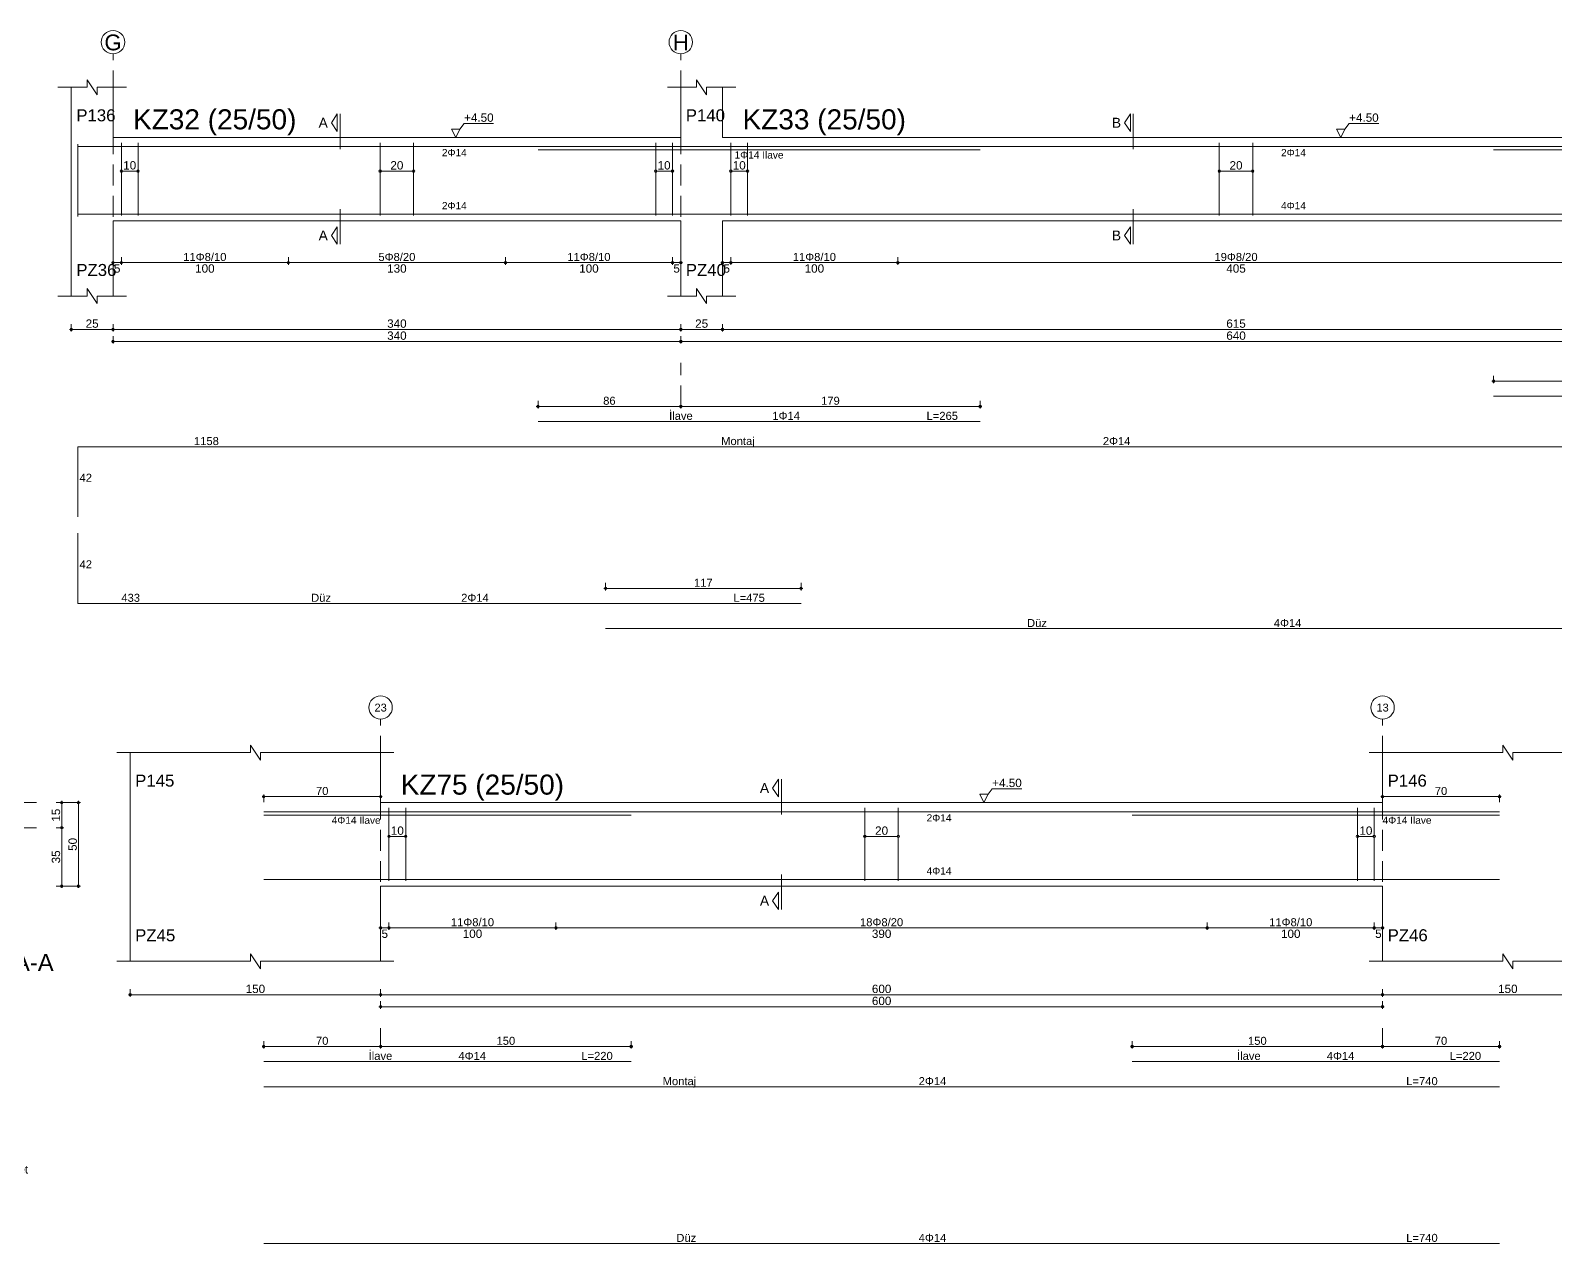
# Model space of a CAD drawing. Header units: millimetres. Extents: x 23801 to 80069, y 9628 to 14137.
# Drawn here: x 35159 to 36529, y 10528 to 11618 of the extents above; entities that cross this region are included whole.
import ezdxf

# ---------------------------------------------------------------- set-up
doc = ezdxf.new("R2010")
doc.units = ezdxf.units.MM
doc.linetypes.add('DASHDOT2', pattern=[12.7, 6.35, -3.175, 0, -3.175])
doc.linetypes.add('DASHED4', pattern=[18.75, 12.5, -6.25])
doc.layers.add('aks', color=251, linetype='DASHDOT2', lineweight=35)
for name, color, linetype in [('Donatı Topl. Uzun. Yazısı', 7, 'Continuous'), ('Donatı Uz. Yazısı', 7, 'Continuous'), ('Donatı Yazısı', 7, 'Continuous'), ('Donatı Çizgisi', 7, 'Continuous'), ('Kiriş', 7, 'Continuous'), ('Standart', 7, 'Continuous'), ('Ölçülendirme', 7, 'Continuous')]:
    doc.layers.add(name, color=color, linetype=linetype)
doc.styles.add('arial_1_18', font='arial.ttf', dxfattribs={"height": 0.2})

# ---------------------------------------------------------------- blocks, each defined once
blk = doc.blocks.new('IDE1071Entity7294')
at = {"layer": 'aks', "color": 30, "linetype": 'DASHED4', "lineweight": 5}
for points in [[(19695.48, 2047), (19695.48, 2182)], [(20035.48, 2047), (20035.48, 2182)], [(20035.48, 1970.9), (20035.48, 1997)]]:
    blk.add_lwpolyline(points, dxfattribs=at)
at = {"layer": 'aks', "color": 1, "linetype": 'Continuous', "lineweight": 5}
for centre in [(19695.48, 2189), (20035.48, 2189)]:
    blk.add_circle(centre, 7, dxfattribs=at)
at = {"layer": 'Donatı Çizgisi', "color": 5, "linetype": 'Continuous', "lineweight": 5}
for points in [[(19674.48, 2084.6), (19674.48, 2128)], [(19700.48, 2085.2), (19700.48, 2128.8)], [(19710.48, 2085.2), (19710.48, 2128.8)], [(19855.48, 2085.2), (19855.48, 2128.8)], [(19875.48, 2085.2), (19875.48, 2128.8)], [(20020.48, 2085.2), (20020.48, 2128.8)], [(20030.48, 2085.2), (20030.48, 2128.8)], [(20065.48, 2085.2), (20065.48, 2128.8)], [(20075.48, 2085.2), (20075.48, 2128.8)], [(20357.98, 2085.2), (20357.98, 2128.8)], [(20377.98, 2085.2), (20377.98, 2128.8)], [(19674.48, 2126.6), (21491.48, 2126.6)], [(19949.98, 2124.6), (20214.73, 2124.6)], [(20522.23, 2124.6), (20787.48, 2124.6)], [(19674.48, 2086), (21491.48, 2086)], [(20522.23, 1977), (20787.48, 1977)], [(19949.98, 1961.9), (20214.73, 1961.9)], [(19674.48, 1904.8), (19674.48, 1946.8)], [(19674.48, 1946.8), (20832.48, 1946.8)], [(19674.48, 1852.95), (19674.48, 1894.95)], [(19674.48, 1852.95), (20107.48, 1852.95)], [(19990.48, 1837.85), (20745.48, 1837.85)]]:
    blk.add_lwpolyline(points, dxfattribs=at)
at = {"layer": 'Kiriş', "color": 1, "linetype": 'Continuous', "lineweight": 5}
for points in [[(19679.98, 2162), (19679.98, 2166.5)], [(19685.98, 2157.5), (19679.98, 2166.5)], [(20044.98, 2162), (20044.98, 2166.5)], [(20050.98, 2157.5), (20044.98, 2166.5)], [(19662.48, 2162), (19679.98, 2162)], [(19670.48, 2037), (19670.48, 2162)], [(19685.98, 2157.5), (19685.98, 2162)], [(19685.98, 2162), (19703.48, 2162)], [(19695.48, 2132), (19695.48, 2162)], [(20027.48, 2162), (20044.98, 2162)], [(20035.48, 2132), (20035.48, 2162)], [(20050.98, 2162), (20068.48, 2162)], [(20050.98, 2157.5), (20050.98, 2162)], [(20060.48, 2132), (20060.48, 2162)], [(19695.48, 2132), (20035.48, 2132)], [(20060.48, 2132), (20675.48, 2132)], [(19695.48, 2082), (20035.48, 2082)], [(19695.48, 2037), (19695.48, 2082)], [(20035.48, 2037), (20035.48, 2082)], [(20060.48, 2082), (20675.48, 2082)], [(20060.48, 2037), (20060.48, 2082)], [(19662.48, 2037), (19679.98, 2037)], [(19685.98, 2032.5), (19679.98, 2041.5)], [(19679.98, 2037), (19679.98, 2041.5)], [(19685.98, 2037), (19703.48, 2037)], [(19685.98, 2032.5), (19685.98, 2037)], [(20027.48, 2037), (20044.98, 2037)], [(20050.98, 2032.5), (20044.98, 2041.5)], [(20044.98, 2037), (20044.98, 2041.5)], [(20050.98, 2037), (20068.48, 2037)], [(20050.98, 2032.5), (20050.98, 2037)]]:
    blk.add_lwpolyline(points, dxfattribs=at)
at = {"layer": 'Ölçülendirme', "color": 1, "linetype": 'Continuous', "lineweight": 5}
for points in [[(19826.23, 2140.75), (19829.73, 2146)], [(19829.73, 2135.5), (19826.23, 2140.75)], [(19829.73, 2135.5), (19829.73, 2146)], [(19831.48, 2125), (19831.48, 2146)], [(19900.73, 2132), (19898.23, 2137)], [(19898.23, 2137), (19903.23, 2137)], [(19903.23, 2137), (19900.73, 2132)], [(19903.23, 2137), (19905.73, 2140.33)], [(19905.73, 2140.33), (19923.41, 2140.33)], [(20301.23, 2140.75), (20304.73, 2146)], [(20304.73, 2135.5), (20301.23, 2140.75)], [(20304.73, 2135.5), (20304.73, 2146)], [(20306.48, 2125), (20306.48, 2146)], [(20430.73, 2132), (20428.23, 2137)], [(20428.23, 2137), (20433.23, 2137)], [(20433.23, 2137), (20430.73, 2132)], [(20433.23, 2137), (20435.73, 2140.33)], [(20435.73, 2140.33), (20453.41, 2140.33)], [(19900.73, 2132), (19900.73, 2132)], [(20430.73, 2132), (20430.73, 2132)], [(19700.48, 2111.8), (19710.48, 2111.8)], [(19855.48, 2111.8), (19875.48, 2111.8)], [(20020.48, 2111.8), (20030.48, 2111.8)], [(20065.48, 2111.8), (20075.48, 2111.8)], [(20357.98, 2111.8), (20377.98, 2111.8)], [(19831.48, 2068), (19831.48, 2089)], [(20306.48, 2068), (20306.48, 2089)], [(19826.23, 2073.25), (19829.73, 2078.5)], [(19829.73, 2068), (19826.23, 2073.25)], [(19829.73, 2068), (19829.73, 2078.5)], [(20301.23, 2073.25), (20304.73, 2078.5)], [(20304.73, 2068), (20301.23, 2073.25)], [(20304.73, 2068), (20304.73, 2078.5)], [(19694.48, 2057), (20036.48, 2057)], [(19695.48, 2055.75), (19695.48, 2060.25)], [(19700.48, 2055.75), (19700.48, 2060.25)], [(19800.48, 2055.75), (19800.48, 2060.25)], [(19930.48, 2055.75), (19930.48, 2060.25)], [(20030.48, 2055.75), (20030.48, 2060.25)], [(20035.48, 2055.75), (20035.48, 2060.25)], [(20059.48, 2057), (20676.48, 2057)], [(20060.48, 2055.75), (20060.48, 2060.25)], [(20065.48, 2055.75), (20065.48, 2060.25)], [(20165.48, 2055.75), (20165.48, 2060.25)], [(19670.48, 2015.75), (19670.48, 2020.25)], [(19695.48, 2015.75), (19695.48, 2020.25)], [(20035.48, 2015.75), (20035.48, 2020.25)], [(20060.48, 2015.75), (20060.48, 2020.25)], [(19669.48, 2017), (21496.48, 2017)], [(19694.48, 2009.8), (21496.48, 2009.8)], [(19695.48, 2008.55), (19695.48, 2013.05)], [(20035.48, 2008.55), (20035.48, 2013.05)], [(20521.23, 1986), (20676.48, 1986)], [(20522.23, 1984.75), (20522.23, 1989.25)], [(19949.98, 1969.65), (19949.98, 1974.15)], [(20035.48, 1969.65), (20035.48, 1974.15)], [(20035.48, 1969.65), (20035.48, 1974.15)], [(20214.73, 1969.65), (20214.73, 1974.15)], [(19948.98, 1970.9), (20036.48, 1970.9)], [(20034.48, 1970.9), (20215.73, 1970.9)], [(19990.48, 1860.7), (19990.48, 1865.2)], [(20107.48, 1860.7), (20107.48, 1865.2)], [(19989.48, 1861.95), (20108.48, 1861.95)]]:
    blk.add_lwpolyline(points, dxfattribs=at)
for centre in [(19700.48, 2111.8), (19710.48, 2111.8), (19855.48, 2111.8), (19875.48, 2111.8), (20020.48, 2111.8), (20030.48, 2111.8), (20065.48, 2111.8), (20075.48, 2111.8), (20357.98, 2111.8), (20377.98, 2111.8), (19695.48, 2057), (19700.48, 2057), (19700.48, 2057), (19800.48, 2057), (19800.48, 2057), (19930.48, 2057), (19930.48, 2057), (20030.48, 2057), (20030.48, 2057), (20035.48, 2057), (20060.48, 2057), (20065.48, 2057), (20065.48, 2057), (20165.48, 2057), (20165.48, 2057), (19670.48, 2017), (19695.48, 2017), (19695.48, 2017), (19695.48, 2009.8), (20035.48, 2017), (20035.48, 2017), (20035.48, 2009.8), (20035.48, 2009.8), (20060.48, 2017), (20060.48, 2017), (20522.23, 1986), (19949.98, 1970.9), (20035.48, 1970.9), (20035.48, 1970.9), (20214.73, 1970.9), (19990.48, 1861.95), (20107.48, 1861.95)]:
    blk.add_circle(centre, 0.75, dxfattribs=at)
at = {"layer": 'aks', "color": 1, "linetype": 'Continuous', "lineweight": 5, "style": 'arial_1_18'}
for s, p in [('G', (19690.35, 2184.12)), ('H', (20030.72, 2184.12))]:
    blk.add_text(s, height=9.45, dxfattribs=at).set_placement(p)
at = {"layer": 'Donatı Topl. Uzun. Yazısı', "color": 1, "linetype": 'Continuous', "lineweight": 5, "style": 'arial_1_18'}
for s, p in [('L=265', (20182.66, 1962.86)), ('L=475', (20067, 1853.91))]:
    blk.add_text(s, height=4.8, dxfattribs=at).set_placement(p)
at = {"layer": 'Donatı Uz. Yazısı', "color": 1, "linetype": 'Continuous', "lineweight": 5, "style": 'arial_1_18'}
for s, p in [('1158', (19743.96, 1947.76)), ('42', (19675.44, 1925.8)), ('42', (19675.44, 1873.95)), ('433', (19700.46, 1853.91))]:
    blk.add_text(s, height=4.8, dxfattribs=at).set_placement(p)
at = {"layer": 'Donatı Yazısı', "color": 5, "linetype": 'Continuous', "lineweight": 5, "style": 'arial_1_18'}
for s, p in [('2Φ14', (19892.44, 2120.72)), ('2Φ14', (20394.94, 2120.72)), ('2Φ14', (19892.44, 2088.96)), ('4Φ14', (20394.94, 2088.96))]:
    blk.add_text(s, height=4.32, rotation=360, dxfattribs=at).set_placement(p)
for s, height, p in [('1Φ14 İlave', 4.32, (20067.7, 2119.32)), ('1Φ14', 4.8, (20090.3, 1962.86)), ('2Φ14', 4.8, (20288.22, 1947.76)), ('2Φ14', 4.8, (19903.97, 1853.91)), ('4Φ14', 4.8, (20390.63, 1838.81))]:
    blk.add_text(s, height=height, dxfattribs=at).set_placement(p)
at = {"layer": 'Donatı Yazısı', "color": 1, "linetype": 'Continuous', "lineweight": 5, "style": 'arial_1_18'}
for s, p in [('İlave', (20028.48, 1962.86)), ('Montaj', (20059.65, 1947.76)), ('Düz', (19814.11, 1853.91)), ('Düz', (20242.81, 1838.81))]:
    blk.add_text(s, height=4.8, dxfattribs=at).set_placement(p)
at = {"layer": 'Kiriş', "color": 1, "linetype": 'Continuous', "lineweight": 5, "style": 'arial_1_18'}
for s, height, p in [('P136', 7.2, (19673.48, 2141.6)), ('KZ32 (25/50)', 12, (19707.48, 2136.8)), ('P140', 7.2, (20038.48, 2141.6)), ('KZ33 (25/50)', 12, (20072.48, 2136.8)), ('PZ36', 7.2, (19673.48, 2049)), ('PZ40', 7.2, (20038.48, 2049))]:
    blk.add_text(s, height=height, dxfattribs=at).set_placement(p)
at = {"layer": 'Ölçülendirme', "color": 1, "linetype": 'Continuous', "lineweight": 5, "style": 'arial_1_18'}
for s, height, p in [('+4.50', 5, (19905.73, 2141.33)), ('+4.50', 5, (20435.73, 2141.33)), ('A', 5.95, (19818.59, 2137.78)), ('B', 5.95, (20293.59, 2137.78)), ('A', 5.95, (19818.59, 2070.28)), ('B', 5.95, (20293.59, 2070.28)), ('5', 5, (19696.04, 2051)), ('100', 5, (19744.66, 2051)), ('130', 5, (19859.66, 2051)), ('100', 5, (19974.66, 2051)), ('5', 5, (20031.04, 2051)), ('5', 5, (20061.04, 2051)), ('100', 5, (20109.66, 2051)), ('405', 5, (20362.16, 2051)), ('25', 5, (19679.1, 2018)), ('340', 5, (19859.66, 2018)), ('25', 5, (20044.1, 2018)), ('615', 5, (20362.16, 2018)), ('340', 5, (19859.66, 2010.8)), ('640', 5, (20362.16, 2010.8))]:
    blk.add_text(s, height=height, dxfattribs=at).set_placement(p)
for s, p in [('10', (19701.6, 2112.76)), ('20', (19861.6, 2112.76)), ('10', (20021.6, 2112.76)), ('10', (20066.6, 2112.76)), ('20', (20364.1, 2112.76))]:
    blk.add_text(s, height=5, rotation=360, dxfattribs=at).set_placement(p)
at = {"layer": 'Ölçülendirme', "color": 5, "linetype": 'Continuous', "lineweight": 5, "style": 'arial_1_18'}
for s, p in [('11Φ8/10', (19737.55, 2058)), ('5Φ8/20', (19854.42, 2058)), ('11Φ8/10', (19967.55, 2058)), ('11Φ8/10', (20102.55, 2058)), ('19Φ8/20', (20355.05, 2058)), ('86', (19989, 1971.9)), ('179', (20119.51, 1971.9)), ('117', (20043.39, 1862.95))]:
    blk.add_text(s, height=4.8, dxfattribs=at).set_placement(p)
blk = doc.blocks.new('IDE1071Entity7324')
at = {"layer": 'aks', "color": 30, "linetype": 'DASHED4', "lineweight": 5}
for points in [[(18757.46, 1648.65), (18757.46, 1783.65)], [(19062.46, 1648.65), (19062.46, 1783.65)], [(19062.46, 1587.65), (19062.46, 1598.65)]]:
    blk.add_lwpolyline(points, dxfattribs=at)
at = {"layer": 'aks', "color": 1, "linetype": 'Continuous', "lineweight": 5}
for centre in [(18757.46, 1790.65), (19062.46, 1790.65)]:
    blk.add_circle(centre, 7, dxfattribs=at)
at = {"layer": 'Donatı Çizgisi', "color": 5, "linetype": 'Continuous', "lineweight": 5}
for points in [[(18687.46, 1728.25), (19132.46, 1728.25)], [(18762.46, 1686.85), (18762.46, 1730.45)], [(18772.46, 1686.85), (18772.46, 1730.45)], [(18899.96, 1686.85), (18899.96, 1730.45)], [(18919.96, 1686.85), (18919.96, 1730.45)], [(18986.71, 1726.25), (19131.96, 1726.25)], [(19047.46, 1686.85), (19047.46, 1730.45)], [(19057.46, 1686.85), (19057.46, 1730.45)], [(19272.79, 1686.15), (19272.79, 1729.75)], [(19272.79, 1729.75), (19292.79, 1729.75)], [(19292.79, 1686.15), (19292.79, 1729.75)], [(18687.46, 1687.65), (19132.46, 1687.65)], [(19272.79, 1686.15), (19292.79, 1686.15)], [(19273.46, 1580.39), (19288.47, 1585.86)], [(19285.9, 1580.54), (19289.54, 1584.18)], [(18986.71, 1578.65), (19131.96, 1578.65)], [(19272.79, 1537.57), (19272.79, 1579.44)], [(19287.28, 1574.63), (19291.05, 1578.41)], [(19292.79, 1537.57), (19292.79, 1577.69)], [(18687.46, 1563.55), (19132.46, 1563.55)], [(19273.81, 1536.55), (19291.77, 1536.55)], [(18687.46, 1469.7), (19132.46, 1469.7)]]:
    blk.add_lwpolyline(points, dxfattribs=at)
for centre in [(19273.79, 1728.75), (19291.79, 1728.75), (19273.79, 1687.15), (19291.79, 1687.15)]:
    blk.add_circle(centre, 1, dxfattribs=at)
for centre, start, end in [((19273.81, 1579.44), 110, 180), ((19288.82, 1584.9), 315, 110), ((19291.77, 1577.69), 0, 135), ((19273.81, 1537.57), 180, 270), ((19291.77, 1537.57), 270, 0)]:
    blk.add_arc(centre, 1.02, start, end, dxfattribs=at)
at = {"layer": 'Kiriş', "color": 1, "linetype": 'Continuous', "lineweight": 5}
for points in [[(18599.46, 1763.65), (18679.46, 1763.65)], [(18607.46, 1638.65), (18607.46, 1763.65)], [(18679.46, 1763.65), (18679.46, 1768.15)], [(18685.46, 1759.15), (18679.46, 1768.15)], [(18685.46, 1759.15), (18685.46, 1763.65)], [(18685.46, 1763.65), (18765.46, 1763.65)], [(18757.46, 1733.65), (18757.46, 1763.65)], [(19054.46, 1763.65), (19134.46, 1763.65)], [(19062.46, 1733.65), (19062.46, 1763.65)], [(19134.46, 1763.65), (19134.46, 1768.15)], [(19140.46, 1759.15), (19134.46, 1768.15)], [(19140.46, 1763.65), (19220.46, 1763.65)], [(19140.46, 1759.15), (19140.46, 1763.65)], [(19212.46, 1638.65), (19212.46, 1763.65)], [(18757.46, 1733.65), (19062.46, 1733.65)], [(19255.29, 1733.65), (19310.29, 1733.65)], [(19255.29, 1718.65), (19270.29, 1718.65)], [(19270.29, 1683.65), (19270.29, 1718.65)], [(19295.29, 1718.65), (19310.29, 1718.65)], [(19295.29, 1683.65), (19295.29, 1718.65)], [(18757.46, 1683.65), (19062.46, 1683.65)], [(18757.46, 1638.65), (18757.46, 1683.65)], [(19062.46, 1638.65), (19062.46, 1683.65)], [(19270.29, 1683.65), (19295.29, 1683.65)], [(18599.46, 1638.65), (18679.46, 1638.65)], [(18685.46, 1634.15), (18679.46, 1643.15)], [(18679.46, 1638.65), (18679.46, 1643.15)], [(18685.46, 1638.65), (18765.46, 1638.65)], [(18685.46, 1634.15), (18685.46, 1638.65)], [(19054.46, 1638.65), (19134.46, 1638.65)], [(19140.46, 1634.15), (19134.46, 1643.15)], [(19134.46, 1638.65), (19134.46, 1643.15)], [(19140.46, 1638.65), (19220.46, 1638.65)], [(19140.46, 1634.15), (19140.46, 1638.65)]]:
    blk.add_lwpolyline(points, dxfattribs=at)
at = {"layer": 'Ölçülendirme', "color": 1, "linetype": 'Continuous', "lineweight": 5}
for points in [[(18874.21, 1742.4), (18877.71, 1747.65)], [(18877.71, 1737.15), (18877.71, 1747.65)], [(18879.46, 1726.65), (18879.46, 1747.65)], [(18686.46, 1737.25), (18758.46, 1737.25)], [(18687.46, 1734), (18687.46, 1738.5)], [(18757.46, 1734), (18757.46, 1738.5)], [(18877.71, 1737.15), (18874.21, 1742.4)], [(18941.71, 1733.65), (18939.21, 1738.65)], [(18939.21, 1738.65), (18944.21, 1738.65)], [(18944.21, 1738.65), (18941.71, 1733.65)], [(18944.21, 1738.65), (18946.71, 1741.98)], [(18946.71, 1741.98), (18964.38, 1741.98)], [(19061.46, 1737.25), (19133.46, 1737.25)], [(19062.46, 1734), (19062.46, 1738.5)], [(19132.46, 1734), (19132.46, 1738.5)], [(19253.79, 1743.75), (19291.79, 1743.75)], [(19273.79, 1728.75), (19273.79, 1743.75)], [(19291.79, 1728.75), (19291.79, 1743.75)], [(18941.71, 1733.65), (18941.71, 1733.65)], [(19322.04, 1733.65), (19336.54, 1733.65)], [(19325.29, 1682.65), (19325.29, 1734.65)], [(19335.29, 1682.65), (19335.29, 1734.65)], [(19322.04, 1718.65), (19326.54, 1718.65)], [(18762.46, 1713.45), (18772.46, 1713.45)], [(18899.96, 1713.45), (18919.96, 1713.45)], [(19047.46, 1713.45), (19057.46, 1713.45)], [(18879.46, 1669.65), (18879.46, 1690.65)], [(19273.79, 1672.15), (19273.79, 1687.15)], [(19291.79, 1672.15), (19291.79, 1687.15)], [(19322.04, 1683.65), (19336.54, 1683.65)], [(18874.21, 1674.9), (18877.71, 1680.15)], [(18877.71, 1669.65), (18874.21, 1674.9)], [(18877.71, 1669.65), (18877.71, 1680.15)], [(19253.79, 1672.15), (19291.79, 1672.15)], [(18756.46, 1658.65), (19063.46, 1658.65)], [(18757.46, 1657.4), (18757.46, 1661.9)], [(18762.46, 1657.4), (18762.46, 1661.9)], [(18862.46, 1657.4), (18862.46, 1661.9)], [(18957.46, 1657.4), (18957.46, 1661.9)], [(19057.46, 1657.4), (19057.46, 1661.9)], [(19062.46, 1657.4), (19062.46, 1661.9)], [(19269.29, 1658.65), (19296.29, 1658.65)], [(19270.29, 1657.4), (19270.29, 1661.9)], [(19295.29, 1657.4), (19295.29, 1661.9)], [(18606.46, 1618.65), (19213.46, 1618.65)], [(18607.46, 1617.4), (18607.46, 1621.9)], [(18757.46, 1617.4), (18757.46, 1621.9)], [(19062.46, 1617.4), (19062.46, 1621.9)], [(19212.46, 1617.4), (19212.46, 1621.9)], [(18756.46, 1611.45), (19063.46, 1611.45)], [(18757.46, 1610.2), (18757.46, 1614.7)], [(19062.46, 1610.2), (19062.46, 1614.7)], [(18986.71, 1586.4), (18986.71, 1590.9)], [(19062.46, 1586.4), (19062.46, 1590.9)], [(19062.46, 1586.4), (19062.46, 1590.9)], [(19131.96, 1586.4), (19131.96, 1590.9)], [(18985.71, 1587.65), (19063.46, 1587.65)], [(19061.46, 1587.65), (19132.96, 1587.65)]]:
    blk.add_lwpolyline(points, dxfattribs=at)
for centre in [(18687.46, 1737.25), (18757.46, 1737.25), (19062.46, 1737.25), (19132.46, 1737.25), (19325.29, 1733.65), (19335.29, 1733.65), (19325.29, 1718.65), (18762.46, 1713.45), (18772.46, 1713.45), (18899.96, 1713.45), (18919.96, 1713.45), (19047.46, 1713.45), (19057.46, 1713.45), (19325.29, 1683.65), (19335.29, 1683.65), (18757.46, 1658.65), (18762.46, 1658.65), (18762.46, 1658.65), (18862.46, 1658.65), (18862.46, 1658.65), (18957.46, 1658.65), (18957.46, 1658.65), (19057.46, 1658.65), (19057.46, 1658.65), (19062.46, 1658.65), (19270.29, 1658.65), (19295.29, 1658.65), (18607.46, 1618.65), (18757.46, 1618.65), (18757.46, 1618.65), (19062.46, 1618.65), (19062.46, 1618.65), (19212.46, 1618.65), (18757.46, 1611.45), (19062.46, 1611.45), (18986.71, 1587.65), (19062.46, 1587.65), (19062.46, 1587.65), (19131.96, 1587.65)]:
    blk.add_circle(centre, 0.75, dxfattribs=at)
at = {"layer": 'aks', "color": 1, "linetype": 'Continuous', "lineweight": 5, "style": 'arial_1_18'}
for s, p in [('27', (18753.79, 1788.21)), ('26', (19058.79, 1788.21))]:
    blk.add_text(s, height=4.725, dxfattribs=at).set_placement(p)
at = {"layer": 'Donatı Topl. Uzun. Yazısı', "color": 1, "linetype": 'Continuous', "lineweight": 5, "style": 'arial_1_18'}
for s, p in [('L=145', (19105.86, 1579.61)), ('L=445', (19091.38, 1564.51)), ('L=154', (19273.38, 1523.11)), ('L=445', (19091.38, 1470.66))]:
    blk.add_text(s, height=4.8, dxfattribs=at).set_placement(p)
at = {"layer": 'Donatı Uz. Yazısı', "color": 1, "linetype": 'Continuous', "lineweight": 5, "style": 'arial_1_18'}
for s, p in [('13', (19292.79, 1580.15)), ('44', (19264.37, 1545.27)), ('20', (19279.06, 1537.51))]:
    blk.add_text(s, height=4.8, dxfattribs=at).set_placement(p)
at = {"layer": 'Donatı Yazısı', "color": 5, "linetype": 'Continuous', "lineweight": 5, "style": 'arial_1_18'}
for s, height, p in [('2Φ14', 4.8, (19232.46, 1741.35)), ('1Φ14 İlave', 4.32, (19062.46, 1720.97)), ('2Φ14', 4.8, (19232.46, 1669.75)), ('1Φ14', 4.8, (19063.69, 1579.61)), ('2Φ14', 4.8, (18923.31, 1564.51)), ('Φ8/20/10', 4.8, (19268.93, 1529.83)), ('KZ74 / 26 Adet', 4.8, (19260.43, 1511.59)), ('2Φ14', 4.8, (18923.31, 1470.66))]:
    blk.add_text(s, height=height, dxfattribs=at).set_placement(p)
for p in [(18936.92, 1722.37), (18936.92, 1690.61)]:
    blk.add_text('2Φ14', height=4.32, rotation=360, dxfattribs=at).set_placement(p)
at = {"layer": 'Donatı Yazısı', "color": 1, "linetype": 'Continuous', "lineweight": 5, "style": 'arial_1_18'}
for s, p in [('İlave', (19023.38, 1579.61)), ('Montaj', (18823.08, 1564.51)), ('Düz', (18831.29, 1470.66))]:
    blk.add_text(s, height=4.8, dxfattribs=at).set_placement(p)
at = {"layer": 'Kiriş', "color": 1, "linetype": 'Continuous', "lineweight": 5, "style": 'arial_1_18'}
for s, height, p in [('P144', 7.2, (18610.46, 1743.25)), ('KZ74 (25/50)', 12, (18769.46, 1738.45)), ('P145', 7.2, (19065.46, 1743.25)), ('PZ44', 7.2, (18610.46, 1650.65)), ('PZ45', 7.2, (19065.46, 1650.65)), ('KESİT A-A', 10.2, (19251.59, 1632.85)), ('KZ74', 9.6, (19251.59, 1615.77))]:
    blk.add_text(s, height=height, dxfattribs=at).set_placement(p)
at = {"layer": 'Ölçülendirme', "color": 1, "linetype": 'Continuous', "lineweight": 5, "style": 'arial_1_18'}
for s, height, p in [('A', 5.95, (18866.57, 1739.43)), ('+4.50', 5, (18946.71, 1742.98)), ('70', 4.8, (18718.73, 1738.25)), ('70', 4.8, (19093.73, 1738.25)), ('A', 5.95, (18866.57, 1671.93)), ('25', 5, (19278.91, 1659.61)), ('5', 5, (18758.02, 1652.65)), ('100', 5, (18806.63, 1652.65)), ('95', 5, (18906.07, 1652.65)), ('100', 5, (19001.63, 1652.65)), ('5', 5, (19058.02, 1652.65)), ('150', 5, (18676.63, 1619.65)), ('305', 5, (18904.13, 1619.65)), ('305', 5, (18904.13, 1612.45)), ('150', 5, (19131.63, 1619.65))]:
    blk.add_text(s, height=height, dxfattribs=at).set_placement(p)
for s, rotation, p in [('15', 90, (19324.33, 1722.27)), ('10', 360, (18763.57, 1714.41)), ('20', 360, (18906.07, 1714.41)), ('10', 360, (19048.57, 1714.41)), ('50', 90, (19334.33, 1704.77)), ('35', 90, (19324.33, 1697.27))]:
    blk.add_text(s, height=5, rotation=rotation, dxfattribs=at).set_placement(p)
at = {"layer": 'Ölçülendirme', "color": 5, "linetype": 'Continuous', "lineweight": 5, "style": 'arial_1_18'}
for s, p in [('11Φ8/10', (18799.53, 1659.65)), ('4Φ8/20', (18898.89, 1659.65)), ('11Φ8/10', (18994.53, 1659.65)), ('76', (19020.85, 1588.65)), ('69', (19093.48, 1588.65))]:
    blk.add_text(s, height=4.8, dxfattribs=at).set_placement(p)
blk = doc.blocks.new('IDE1071Entity7325')
at = {"layer": 'aks', "color": 30, "linetype": 'DASHED4', "lineweight": 5}
for points in [[(19516.27, 1648.65), (19516.27, 1783.65)], [(20116.27, 1648.65), (20116.27, 1783.65)], [(19516.27, 1587.65), (19516.27, 1598.65)], [(20116.27, 1587.65), (20116.27, 1598.65)]]:
    blk.add_lwpolyline(points, dxfattribs=at)
at = {"layer": 'aks', "color": 1, "linetype": 'Continuous', "lineweight": 5}
for centre in [(19516.27, 1790.65), (20116.27, 1790.65)]:
    blk.add_circle(centre, 7, dxfattribs=at)
at = {"layer": 'Donatı Çizgisi', "color": 5, "linetype": 'Continuous', "lineweight": 5}
for points in [[(19446.27, 1728.25), (20186.27, 1728.25)], [(19446.27, 1726.25), (19666.27, 1726.25)], [(19521.27, 1686.85), (19521.27, 1730.45)], [(19531.27, 1686.85), (19531.27, 1730.45)], [(19806.27, 1686.85), (19806.27, 1730.45)], [(19826.27, 1686.85), (19826.27, 1730.45)], [(19966.27, 1726.25), (20186.27, 1726.25)], [(20101.27, 1686.85), (20101.27, 1730.45)], [(20111.27, 1686.85), (20111.27, 1730.45)], [(19446.27, 1687.65), (20186.27, 1687.65)], [(19446.27, 1578.65), (19666.27, 1578.65)], [(19966.27, 1578.65), (20186.27, 1578.65)], [(19446.27, 1563.55), (20186.27, 1563.55)], [(19446.27, 1469.7), (20186.27, 1469.7)]]:
    blk.add_lwpolyline(points, dxfattribs=at)
at = {"layer": 'Kiriş', "color": 1, "linetype": 'Continuous', "lineweight": 5}
for points in [[(19358.27, 1763.65), (19438.27, 1763.65)], [(19366.27, 1638.65), (19366.27, 1763.65)], [(19438.27, 1763.65), (19438.27, 1768.15)], [(19444.27, 1759.15), (19438.27, 1768.15)], [(19444.27, 1759.15), (19444.27, 1763.65)], [(19444.27, 1763.65), (19524.27, 1763.65)], [(19516.27, 1733.65), (19516.27, 1763.65)], [(20108.27, 1763.65), (20188.27, 1763.65)], [(20116.27, 1733.65), (20116.27, 1763.65)], [(20188.27, 1763.65), (20188.27, 1768.15)], [(20194.27, 1759.15), (20188.27, 1768.15)], [(20194.27, 1763.65), (20274.27, 1763.65)], [(20194.27, 1759.15), (20194.27, 1763.65)], [(19516.27, 1733.65), (20116.27, 1733.65)], [(19516.27, 1683.65), (20116.27, 1683.65)], [(19516.27, 1638.65), (19516.27, 1683.65)], [(20116.27, 1638.65), (20116.27, 1683.65)], [(19358.27, 1638.65), (19438.27, 1638.65)], [(19444.27, 1634.15), (19438.27, 1643.15)], [(19438.27, 1638.65), (19438.27, 1643.15)], [(19444.27, 1638.65), (19524.27, 1638.65)], [(19444.27, 1634.15), (19444.27, 1638.65)], [(20108.27, 1638.65), (20188.27, 1638.65)], [(20194.27, 1634.15), (20188.27, 1643.15)], [(20188.27, 1638.65), (20188.27, 1643.15)], [(20194.27, 1638.65), (20274.27, 1638.65)], [(20194.27, 1634.15), (20194.27, 1638.65)]]:
    blk.add_lwpolyline(points, dxfattribs=at)
at = {"layer": 'Ölçülendirme', "color": 1, "linetype": 'Continuous', "lineweight": 5}
for points in [[(19751.02, 1742.4), (19754.52, 1747.65)], [(19754.52, 1737.15), (19754.52, 1747.65)], [(19756.27, 1726.65), (19756.27, 1747.65)], [(19445.27, 1737.25), (19517.27, 1737.25)], [(19446.27, 1734), (19446.27, 1738.5)], [(19516.27, 1734), (19516.27, 1738.5)], [(19754.52, 1737.15), (19751.02, 1742.4)], [(19877.52, 1733.65), (19875.02, 1738.65)], [(19875.02, 1738.65), (19880.02, 1738.65)], [(19880.02, 1738.65), (19877.52, 1733.65)], [(19880.02, 1738.65), (19882.52, 1741.98)], [(19882.52, 1741.98), (19900.2, 1741.98)], [(20115.27, 1737.25), (20187.27, 1737.25)], [(20116.27, 1734), (20116.27, 1738.5)], [(20186.27, 1734), (20186.27, 1738.5)], [(19877.52, 1733.65), (19877.52, 1733.65)], [(19521.27, 1713.45), (19531.27, 1713.45)], [(19806.27, 1713.45), (19826.27, 1713.45)], [(20101.27, 1713.45), (20111.27, 1713.45)], [(19756.27, 1669.65), (19756.27, 1690.65)], [(19751.02, 1674.9), (19754.52, 1680.15)], [(19754.52, 1669.65), (19751.02, 1674.9)], [(19754.52, 1669.65), (19754.52, 1680.15)], [(19515.27, 1658.65), (20117.27, 1658.65)], [(19516.27, 1657.4), (19516.27, 1661.9)], [(19521.27, 1657.4), (19521.27, 1661.9)], [(19621.27, 1657.4), (19621.27, 1661.9)], [(20011.27, 1657.4), (20011.27, 1661.9)], [(20111.27, 1657.4), (20111.27, 1661.9)], [(20116.27, 1657.4), (20116.27, 1661.9)], [(19365.27, 1618.65), (20267.27, 1618.65)], [(19366.27, 1617.4), (19366.27, 1621.9)], [(19516.27, 1617.4), (19516.27, 1621.9)], [(20116.27, 1617.4), (20116.27, 1621.9)], [(19515.27, 1611.45), (20117.27, 1611.45)], [(19516.27, 1610.2), (19516.27, 1614.7)], [(20116.27, 1610.2), (20116.27, 1614.7)], [(19446.27, 1586.4), (19446.27, 1590.9)], [(19516.27, 1586.4), (19516.27, 1590.9)], [(19516.27, 1586.4), (19516.27, 1590.9)], [(19666.27, 1586.4), (19666.27, 1590.9)], [(19966.27, 1586.4), (19966.27, 1590.9)], [(20116.27, 1586.4), (20116.27, 1590.9)], [(20116.27, 1586.4), (20116.27, 1590.9)], [(20186.27, 1586.4), (20186.27, 1590.9)], [(19445.27, 1587.65), (19517.27, 1587.65)], [(19515.27, 1587.65), (19667.27, 1587.65)], [(19965.27, 1587.65), (20117.27, 1587.65)], [(20115.27, 1587.65), (20187.27, 1587.65)]]:
    blk.add_lwpolyline(points, dxfattribs=at)
for centre in [(19446.27, 1737.25), (19516.27, 1737.25), (20116.27, 1737.25), (20186.27, 1737.25), (19521.27, 1713.45), (19531.27, 1713.45), (19806.27, 1713.45), (19826.27, 1713.45), (20101.27, 1713.45), (20111.27, 1713.45), (19516.27, 1658.65), (19521.27, 1658.65), (19521.27, 1658.65), (19621.27, 1658.65), (19621.27, 1658.65), (20011.27, 1658.65), (20011.27, 1658.65), (20111.27, 1658.65), (20111.27, 1658.65), (20116.27, 1658.65), (19366.27, 1618.65), (19516.27, 1618.65), (19516.27, 1618.65), (20116.27, 1618.65), (20116.27, 1618.65), (19516.27, 1611.45), (20116.27, 1611.45), (19446.27, 1587.65), (19516.27, 1587.65), (19516.27, 1587.65), (19666.27, 1587.65), (19966.27, 1587.65), (20116.27, 1587.65), (20116.27, 1587.65), (20186.27, 1587.65)]:
    blk.add_circle(centre, 0.75, dxfattribs=at)
at = {"layer": 'aks', "color": 1, "linetype": 'Continuous', "lineweight": 5, "style": 'arial_1_18'}
for s, p in [('23', (19512.6, 1788.21)), ('13', (20112.6, 1788.21))]:
    blk.add_text(s, height=4.725, dxfattribs=at).set_placement(p)
at = {"layer": 'Donatı Topl. Uzun. Yazısı', "color": 1, "linetype": 'Continuous', "lineweight": 5, "style": 'arial_1_18'}
for s, p in [('L=220', (19636.44, 1579.61)), ('L=220', (20156.44, 1579.61)), ('L=740', (20130.44, 1564.51)), ('L=740', (20130.44, 1470.66))]:
    blk.add_text(s, height=4.8, dxfattribs=at).set_placement(p)
at = {"layer": 'Donatı Yazısı', "color": 5, "linetype": 'Continuous', "lineweight": 5, "style": 'arial_1_18'}
for s, height, p in [('4Φ14 İlave', 4.32, (19486.96, 1720.97)), ('4Φ14 İlave', 4.32, (20116.27, 1720.97)), ('4Φ14', 4.8, (19562.87, 1579.61)), ('4Φ14', 4.8, (20082.87, 1579.61)), ('2Φ14', 4.8, (19838.47, 1564.51)), ('4Φ14', 4.8, (19838.47, 1470.66))]:
    blk.add_text(s, height=height, dxfattribs=at).set_placement(p)
for s, p in [('2Φ14', (19843.23, 1722.37)), ('4Φ14', (19843.23, 1690.61))]:
    blk.add_text(s, height=4.32, rotation=360, dxfattribs=at).set_placement(p)
at = {"layer": 'Donatı Yazısı', "color": 1, "linetype": 'Continuous', "lineweight": 5, "style": 'arial_1_18'}
for s, p in [('İlave', (19509.1, 1579.61)), ('İlave', (20029.1, 1579.61)), ('Montaj', (19685.14, 1564.51)), ('Düz', (19693.35, 1470.66))]:
    blk.add_text(s, height=4.8, dxfattribs=at).set_placement(p)
at = {"layer": 'Kiriş', "color": 1, "linetype": 'Continuous', "lineweight": 5, "style": 'arial_1_18'}
for s, height, p in [('P145', 7.2, (19369.27, 1743.25)), ('KZ75 (25/50)', 12, (19528.27, 1738.45)), ('P146', 7.2, (20119.27, 1743.25)), ('PZ45', 7.2, (19369.27, 1650.65)), ('PZ46', 7.2, (20119.27, 1650.65))]:
    blk.add_text(s, height=height, dxfattribs=at).set_placement(p)
at = {"layer": 'Ölçülendirme', "color": 1, "linetype": 'Continuous', "lineweight": 5, "style": 'arial_1_18'}
for s, height, p in [('A', 5.95, (19743.38, 1739.43)), ('+4.50', 5, (19882.52, 1742.98)), ('70', 4.8, (19477.54, 1738.25)), ('70', 4.8, (20147.54, 1738.25)), ('A', 5.95, (19743.38, 1671.93)), ('5', 5, (19516.83, 1652.65)), ('100', 5, (19565.45, 1652.65)), ('390', 5, (19810.45, 1652.65)), ('100', 5, (20055.45, 1652.65)), ('5', 5, (20111.83, 1652.65)), ('150', 5, (19435.45, 1619.65)), ('600', 5, (19810.45, 1619.65)), ('600', 5, (19810.45, 1612.45)), ('150', 5, (20185.45, 1619.65))]:
    blk.add_text(s, height=height, dxfattribs=at).set_placement(p)
for s, p in [('10', (19522.39, 1714.41)), ('20', (19812.39, 1714.41)), ('10', (20102.39, 1714.41))]:
    blk.add_text(s, height=5, rotation=360, dxfattribs=at).set_placement(p)
at = {"layer": 'Ölçülendirme', "color": 5, "linetype": 'Continuous', "lineweight": 5, "style": 'arial_1_18'}
for s, p in [('11Φ8/10', (19558.34, 1659.65)), ('18Φ8/20', (19803.34, 1659.65)), ('11Φ8/10', (20048.34, 1659.65)), ('70', (19477.54, 1588.65)), ('150', (19585.68, 1588.65)), ('150', (20035.68, 1588.65)), ('70', (20147.54, 1588.65))]:
    blk.add_text(s, height=4.8, dxfattribs=at).set_placement(p)

msp = doc.modelspace()

# ---------------------------------------------------------------- block references
at = {"layer": 'Standart', "xscale": 1.5, "yscale": 1.5, "zscale": 1.5}
for name, p in [('IDE1071Entity7294', (5689.9, 8323.7)), ('IDE1071Entity7324', (6199.1, 8323.7)), ('IDE1071Entity7325', (6199.1, 8323.7))]:
    msp.add_blockref(name, p, dxfattribs=at)

doc.saveas('drawing.dxf')
